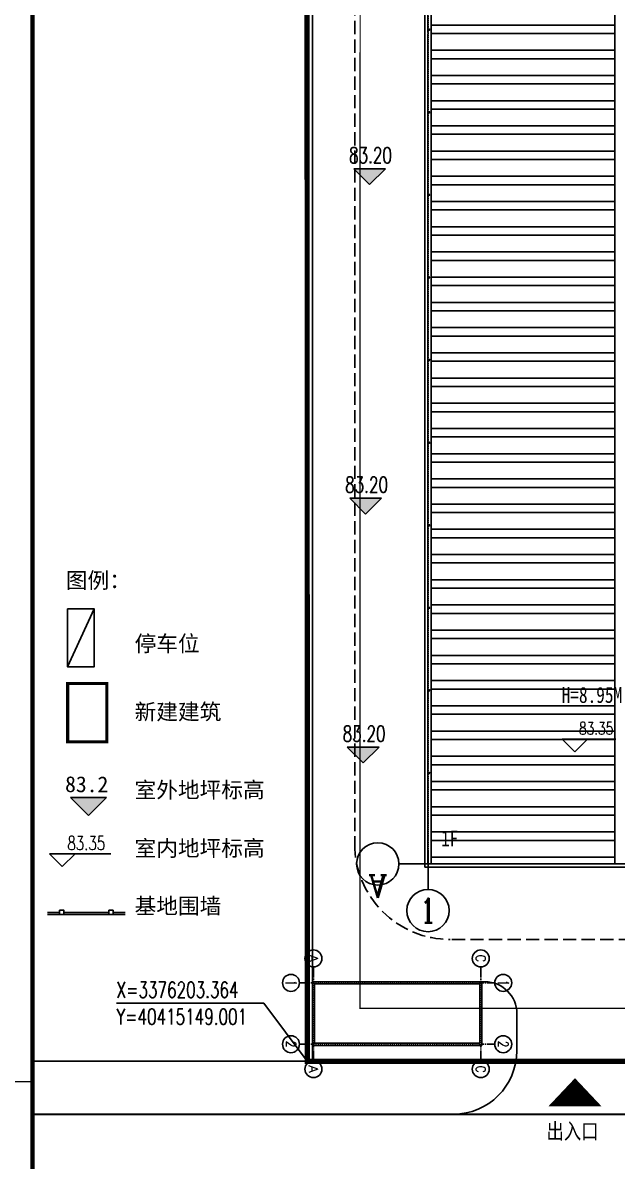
# Model space of a CAD drawing. Extents: x 40416317 to 40416828, y 3375719 to 3376426.
# Drawn here: x 40416658.3 to 40416714.4, y 3375857.5 to 3375965 of the extents above; entities that cross this region are included whole.
import ezdxf
from ezdxf.enums import TextEntityAlignment as Align

# ---------------------------------------------------------------- set-up
doc = ezdxf.new("R2010")
doc.units = 0
for name, pattern in [('20150316-总图-0313确定方向$0$CENTERX2', [4, 2.5, -0.5, 0.5, -0.5]), ('DASH', [0.35, 0.25, -0.1]), ('DOTE', [2.42, 2, -0.2, 0.02, -0.2])]:
    doc.linetypes.add(name, pattern=pattern)
doc.layers.get('0').update_dxf_attribs({"linetype": 'CONTINUOUS'})
for name, color, linetype in [('00-tk', 151, 'CONTINUOUS'), ('05规划道路边线', 5, 'CONTINUOUS'), ('06规划边线', 102, 'CONTINUOUS'), ('07m', 36, 'CONTINUOUS'), ('A-Roof(建筑屋顶)', 122, 'CONTINUOUS'), ('AXIS', 3, 'CONTINUOUS'), ('AXIS_TEXT', 7, 'CONTINUOUS'), ('DIM_COOR', 3, 'CONTINUOUS'), ('DIM_ELEV', 3, 'CONTINUOUS'), ('DM-坐标', 7, 'CONTINUOUS'), ('DOTE', 1, 'CONTINUOUS'), ('fur', 253, 'CONTINUOUS'), ('PUB_DIM', 3, 'CONTINUOUS'), ('PUB_HATCH', 8, 'CONTINUOUS'), ('PUB_STRM', 4, 'CONTINUOUS'), ('PUB_TEXT', 7, 'CONTINUOUS'), ('ROAD', 7, 'CONTINUOUS'), ('TX', 4, 'CONTINUOUS'), ('Wall', 2, 'CONTINUOUS')]:
    doc.layers.add(name, color=color, linetype=linetype)
doc.styles.add('_TCH_AXIS', font='COMPLEX', dxfattribs={"bigfont": 'GBCBIG'})
doc.styles.add('_TCH_DIM', font='SIMPLEX', dxfattribs={"bigfont": 'GBCBIG'})
doc.styles.add('仿宋体', font='', dxfattribs={"width": 0.8})
doc.styles.add('黑体', font='simhei.ttf')
doc.styles.get('仿宋体').set_extended_font_data('SimSun')

# ---------------------------------------------------------------- blocks, each defined once
blk = doc.blocks.new('DFSEWRFSDSDFSDS33333')
at = {"layer": 'PUB_HATCH'}
h = blk.add_hatch(dxfattribs=at)
h.set_pattern_fill('ANSI32,_O', color=256, scale=500, angle=315)
h.set_pattern_definition([(0, (0, 0), (7e-13, 2381.25), []), (0, (793.8, -793.8), (7e-13, 2381.25), [])])
h.paths.add_polyline_path([(-18610, 118660), (-35960, 118660), (-35960, 8160), (-18610, 8160)])
at = {"layer": 'A-Roof(建筑屋顶)'}
for p, q in [((-36260, 86660), (-36260, 118660)), ((-35960, 8160), (-35960, 118660)), ((-18610, 118660), (-18610, 8160))]:
    blk.add_line(p, q, dxfattribs=at)
for points in [[(-36260, 118660), (-36260, 118660), (-36260, 86660), (-36260, 86660)], [(-35960, 118660), (-18610, 118660), (-18610, 8160), (-35960, 8160)]]:
    blk.add_lwpolyline(points, close=True, dxfattribs=at)
at = {"layer": 'PUB_STRM'}
for centre in [(-36147, 86943), (-36147, 79143), (-36147, 71343), (-36147, 63543), (-36147, 55743), (-36147, 47943), (-36147, 40143), (-36147, 32343), (-36147, 24543), (-36147, 16743)]:
    blk.add_circle(centre, 60, dxfattribs=at)
at = {"layer": 'Wall'}
for p, q in [((-36560, 118960), (-36560, 86360)), ((-36260, 118660), (-36260, 86660)), ((-36560, 86560), (-36560, 7860)), ((-36260, 86560), (-36260, 8160)), ((40, 7860), (-36560, 7860)), ((-260, 8160), (-36260, 8160))]:
    blk.add_line(p, q, dxfattribs=at)
blk = doc.blocks.new('FDSREWSDFDDDD')
at = {"layer": '00-tk', "const_width": 100}
blk.add_lwpolyline([(-60500, -1000), (-1000, -1000), (-1000, -28700), (-60500, -28700)], close=True, dxfattribs=at)
at = {"layer": '00-tk'}
blk.add_lwpolyline([(-60500, -28700), (-1000, -28700), (-1000, -1000), (-60500, -1000)], close=True, dxfattribs=at)
at = {"layer": '00-tk', "const_width": 35}
blk.add_lwpolyline([(-21000, -29200), (-21000, -28700)], dxfattribs=at)
blk = doc.blocks.new('fsdfsfsdf')
at = {"layer": 'DIM_ELEV'}
for p, q in [((0, 0), (-1.2, 1.2)), ((-1.2, 1.2), (4.59, 1.2)), ((0, 0), (1.2, 1.2))]:
    blk.add_line(p, q, dxfattribs=at)
blk = doc.blocks.new('SDFEWRFSDSDFSDFSSSSS')
blk.add_hatch(color=256).paths.add_polyline_path([(1.18, -23.92), (-2.24, -23.92), (-0.53, -25.63)])
at = {"layer": 'DM-坐标', "linetype": 'Continuous', "const_width": 0.3, "flags": 128}
blk.add_lwpolyline([(-2.5, -13.17), (1.2, -13.17), (1.2, -18.67), (-2.5, -18.67)], close=True, dxfattribs=at)
at = {"layer": 'PUB_DIM'}
for p, q in [((-0.53, -25.63), (-2.24, -23.92)), ((-2.24, -23.92), (1.18, -23.92)), ((-0.53, -25.63), (1.18, -23.92))]:
    blk.add_line(p, q, dxfattribs=at)
at = {"layer": 'Wall', "color": 252, "linetype": 'Continuous'}
for p, q in [((-2.5, -11.6), (0, -6.1)), ((-4.4, -34.78), (-3.25, -34.78)), ((-4.4, -34.98), (2.93, -34.98)), ((-2.85, -34.78), (1.39, -34.78)), ((1.79, -34.78), (2.93, -34.78))]:
    blk.add_line(p, q, dxfattribs=at)
for points in [[(-2.5, -6.1), (0, -6.1), (0, -11.6), (-2.5, -11.6)], [(-3.25, -34.58), (-2.85, -34.58), (-2.85, -34.98), (-3.25, -34.98)], [(1.39, -34.58), (1.79, -34.58), (1.79, -34.98), (1.39, -34.98)]]:
    blk.add_lwpolyline(points, close=True, dxfattribs=at)
at = {"layer": 'ROAD'}
blk.add_blockref('fsdfsfsdf', (-3, -30.44), dxfattribs=at)
at = {"layer": 'PUB_TEXT', "style": '黑体'}
blk.add_text('83.2', height=1.5, rotation=359.6576, dxfattribs=at).set_placement((-2.74, -23.42))
at = {"layer": 'PUB_TEXT', "style": '_TCH_DIM', "width": 0.705882}
blk.add_text('83.35', height=1.309, dxfattribs=at).set_placement((-2.52, -28.89))
at = {"layer": 'TX', "linetype": 'Continuous', "style": '黑体'}
for s, p in [('图例：', (-2.66, -4.18)), ('停车位', (3.83, -10.15)), ('新建建筑', (3.83, -16.59)), ('室外地坪标高', (3.83, -23.97)), ('室内地坪标高', (3.83, -29.48)), ('基地围墙', (3.83, -34.93))]:
    blk.add_text(s, height=1.5, rotation=0.0725, dxfattribs=at).set_placement(p)
blk = doc.blocks.new('新杰屋面线')
for p, q in [((-21347, 118700), (-21347, 7600)), ((-21347, 86100), (-21347, 86100)), ((15253, 7600), (-21347, 7600))]:
    blk.add_line(p, q)
at = {"layer": 'AXIS', "ltscale": 0.005}
for p, q in [((-21047, 9199), (-21047, 5493)), ((-19294, 7900), (-23790, 7900))]:
    blk.add_line(p, q, dxfattribs=at)
at = {"layer": 'AXIS'}
for centre in [(-25790, 7900), (-21047, 3493)]:
    blk.add_circle(centre, 2000, dxfattribs=at)
at = {"layer": 'DOTE', "color": 1, "linetype": 'DOTE', "ltscale": 0.005}
for p, q in [((-21047, 118400), (-21047, 9199)), ((13199, 7900), (-23199, 7900))]:
    blk.add_line(p, q, dxfattribs=at)
at = {"layer": 'AXIS_TEXT', "style": '_TCH_AXIS', "text_generation_flag": 2, "width": 1}
blk.add_text('A', height=2126, dxfattribs=at).set_placement((-24879, 6837), (-26701, 6837), align=Align.FIT)
at = {"layer": 'AXIS_TEXT', "style": '_TCH_AXIS', "width": 1.555556}
blk.add_text('1', height=2330, dxfattribs=at).set_placement((-21824, 2328), (-20271, 2328), align=Align.FIT)
blk = doc.blocks.new('SDFEWRFSDSDFSDSDSDSDSSS')
at = {"layer": 'AXIS'}
for p, q in [((100, 22500), (100, 23221)), ((5900, 22500), (5900, 23221)), ((-500, 21900), (-1408, 21900)), ((6500, 21900), (7449, 21900)), ((-500, 6100), (-1408, 6100)), ((100, 5500), (100, 4779)), ((5900, 5500), (5900, 4779)), ((6500, 6100), (7449, 6100))]:
    blk.add_line(p, q, dxfattribs=at)
for centre in [(100, 24021), (5900, 24021), (-2208, 21900), (8249, 21900), (-2208, 6100), (8249, 6100), (100, 3979), (5900, 3979)]:
    blk.add_circle(centre, 800, dxfattribs=at)
at = {"layer": 'DOTE', "color": 1, "linetype": 'DOTE'}
for p, q in [((-500, 21900), (6500, 21900)), ((100, 5500), (100, 22500)), ((5900, 5500), (5900, 22500)), ((-500, 6100), (6500, 6100))]:
    blk.add_line(p, q, dxfattribs=at)
at = {"layer": 'fur'}
blk.add_lwpolyline([(6000, 22000), (0, 22000), (0, 6000), (6000, 6000)], close=True, dxfattribs=at)
at = {"layer": 'Wall'}
for p, q in [((6000, 22000), (0, 22000)), ((0, 22000), (0, 6000)), ((5800, 21800), (200, 21800)), ((200, 21800), (200, 6200)), ((5800, 6200), (5800, 21800)), ((6000, 6000), (6000, 22000)), ((0, 6000), (6000, 6000)), ((200, 6200), (5800, 6200))]:
    blk.add_line(p, q, dxfattribs=at)
at = {"layer": 'AXIS_TEXT', "style": '_TCH_AXIS'}
for s, height, p, p2 in [('1', 1029, (-121, 23507), (321, 23507)), ('2', 932, (5589, 23556), (6211, 23556)), ('C', 911, (-2533, 21444), (-1882, 21444)), ('C', 911, (7924, 21444), (8575, 21444)), ('A', 850, (-2572, 5675), (-1843, 5675)), ('A', 850, (7885, 5675), (8613, 5675)), ('1', 1029, (-121, 3464), (321, 3464)), ('2', 932, (5589, 3513), (6211, 3513))]:
    blk.add_text(s, height=height, dxfattribs=at).set_placement(p, p2, align=Align.FIT)

msp = doc.modelspace()

# ---------------------------------------------------------------- hatches: boundary and pattern name
at = {"layer": 'DIM_ELEV', "linetype": 'Continuous'}
for points in [[(40416691.019, 3375949.733), (40416692.519, 3375951.233), (40416689.519, 3375951.233)], [(40416690.648, 3375918.616), (40416692.148, 3375920.116), (40416689.148, 3375920.116)], [(40416690.413, 3375895.112), (40416691.913, 3375896.612), (40416688.913, 3375896.612)]]:
    msp.add_hatch(color=256, dxfattribs=at).paths.add_polyline_path(points)

# ---------------------------------------------------------------- linework, layer by layer
at = {"color": 1, "linetype": '20150316-总图-0313确定方向$0$CENTERX2', "ltscale": 2, "const_width": 0.5}
msp.add_lwpolyline([(40416738.047, 3376006.685), (40416685.12, 3376006.686), (40416685.133, 3375866.938), (40416738.044, 3375866.946)], close=True, dxfattribs=at)
at = {"color": 1}
msp.add_lwpolyline([(40416659.19, 3375866.936), (40416685.116, 3375866.938), (40416685.12, 3376006.708), (40416659.19, 3376006.707)], dxfattribs=at)
at = {"color": 1, "linetype": 'DASH', "ltscale": 5, "const_width": 0.1}
msp.add_lwpolyline([(40416733.047, 3376001.682), (40416690.12, 3376001.678), (40416690.117, 3375871.938), (40416733.044, 3375871.937)], close=True, dxfattribs=at)
at = {"layer": '05规划道路边线', "color": 1, "const_width": 0.2, "flags": 128}
msp.add_lwpolyline([(40416769.99, 3375861.941), (40416659.19, 3375861.934)], dxfattribs=at)
at = {"layer": '06规划边线', "color": 0, "flags": 128}
msp.add_lwpolyline([(40416659.19, 3375866.934), (40416769.99, 3375866.941)], dxfattribs=at)
at = {"layer": 'DIM_COOR', "color": 3, "linetype": 'Continuous'}
for p, q in [((40416681.043, 3375872.416), (40416667.128, 3375872.416)), ((40416685.116, 3375866.938), (40416681.043, 3375872.416))]:
    msp.add_line(p, q, dxfattribs=at)
at = {"layer": 'DIM_ELEV', "linetype": 'Continuous'}
for p, q in [((40416691.019, 3375949.733), (40416689.519, 3375951.233)), ((40416692.519, 3375951.233), (40416689.519, 3375951.233)), ((40416691.019, 3375949.733), (40416692.519, 3375951.233)), ((40416690.648, 3375918.616), (40416689.148, 3375920.116)), ((40416692.148, 3375920.116), (40416689.148, 3375920.116)), ((40416690.648, 3375918.616), (40416692.148, 3375920.116)), ((40416710.414, 3375896.167), (40416709.214, 3375897.367)), ((40416709.214, 3375897.367), (40416714.278, 3375897.367)), ((40416710.414, 3375896.167), (40416711.614, 3375897.367)), ((40416690.413, 3375895.112), (40416688.913, 3375896.612)), ((40416691.913, 3375896.612), (40416688.913, 3375896.612)), ((40416690.413, 3375895.112), (40416691.913, 3375896.612))]:
    msp.add_line(p, q, dxfattribs=at)
at = {"layer": 'DM-坐标', "linetype": 'Continuous'}
for p, q in [((40416685.12, 3376006.708), (40416685.116, 3375866.938)), ((40416685.62, 3376006.186), (40416685.616, 3375866.938)), ((40416701.928, 3375874.443), (40416685.617, 3375874.443)), ((40416704.928, 3375867.936), (40416704.928, 3375871.443)), ((40416659.19, 3375861.934), (40416698.928, 3375861.936))]:
    msp.add_line(p, q, dxfattribs=at)
at = {"layer": 'DM-坐标', "linetype": 'DASH', "ltscale": 5}
for p, q in [((40416689.619, 3375993.185), (40416689.617, 3375887.443)), ((40416724.544, 3375878.442), (40416698.617, 3375878.443))]:
    msp.add_line(p, q, dxfattribs=at)
at = {"layer": 'DM-坐标', "color": 1, "linetype": 'Continuous', "flags": 128}
msp.add_lwpolyline([(40416710.417, 3375865.343, 0, 5, 0), (40416710.417, 3375862.695, 5, 5, 0)], format="xyseb", dxfattribs=at)
at = {"layer": 'DM-坐标', "linetype": 'DASH', "ltscale": 5}
msp.add_arc((40416698.617, 3375887.443), 9, 179.99864, 269.99864, dxfattribs=at)
at = {"layer": 'DM-坐标', "linetype": 'Continuous'}
for centre, radius, start, end in [((40416701.928, 3375871.443), 3, 0, 90), ((40416698.928, 3375867.936), 6, 270.00404, 0)]:
    msp.add_arc(centre, radius, start, end, dxfattribs=at)

# ---------------------------------------------------------------- block references
for name, p, xscale, yscale, zscale in [('新杰屋面线', (40416717.585, 3375877.677), 0.001000000003841706, 0.001000000003841706, 0.001000000003841706), ('DFSEWRFSDSDFSDS33333', (40416732.797, 3375877.417), 0.001, 0.001, 0.001)]:
    msp.add_blockref(name, p, dxfattribs=dict(xscale=xscale, yscale=yscale, zscale=zscale))
at = {"linetype": 'Continuous'}
msp.add_blockref('SDFEWRFSDSDFSDFSSSSS', (40416665.003, 3375915.781, -0.91), dxfattribs=at)
at = {"xscale": 0.001, "yscale": 0.001, "zscale": 0.001, "rotation": 270}
msp.add_blockref('SDFEWRFSDSDFSDSDSDSDSSS', (40416679.62, 3375874.443), dxfattribs=at)
at = {"layer": '00-tk', "xscale": 0.004, "yscale": 0.004, "zscale": 0.004, "rotation": 269.9999999998456}
msp.add_blockref('FDSREWSDFDDDD', (40416773.99, 3375781.019), dxfattribs=at)

# ---------------------------------------------------------------- texts
at = {"layer": '07m', "color": 2, "linetype": 'Continuous', "style": '仿宋体', "width": 0.8}
for s, p in [('H=8.95M（檐口)', (40416709.159, 3375900.784)), ('1F', (40416697.774, 3375887.224)), ('出入口', (40416707.729, 3375859.589, -88.133))]:
    msp.add_text(s, height=1.5, dxfattribs=at).set_placement(p)
at = {"layer": 'PUB_TEXT', "linetype": 'Continuous', "style": '_TCH_DIM', "width": 0.705882}
for s, height, p in [('83.20', 1.4875, (40416689.084, 3375951.758)), ('83.20', 1.4875, (40416688.713, 3375920.641)), ('83.20', 1.4875, (40416688.478, 3375897.137)), ('83.35', 1.19, (40416710.798, 3375897.787)), ('X=3376203.364', 1.4875, (40416667.128, 3375872.941)), ('Y=40415149.001', 1.4875, (40416667.128, 3375870.403))]:
    msp.add_text(s, height=height, dxfattribs=at).set_placement(p)

doc.saveas('drawing.dxf')
